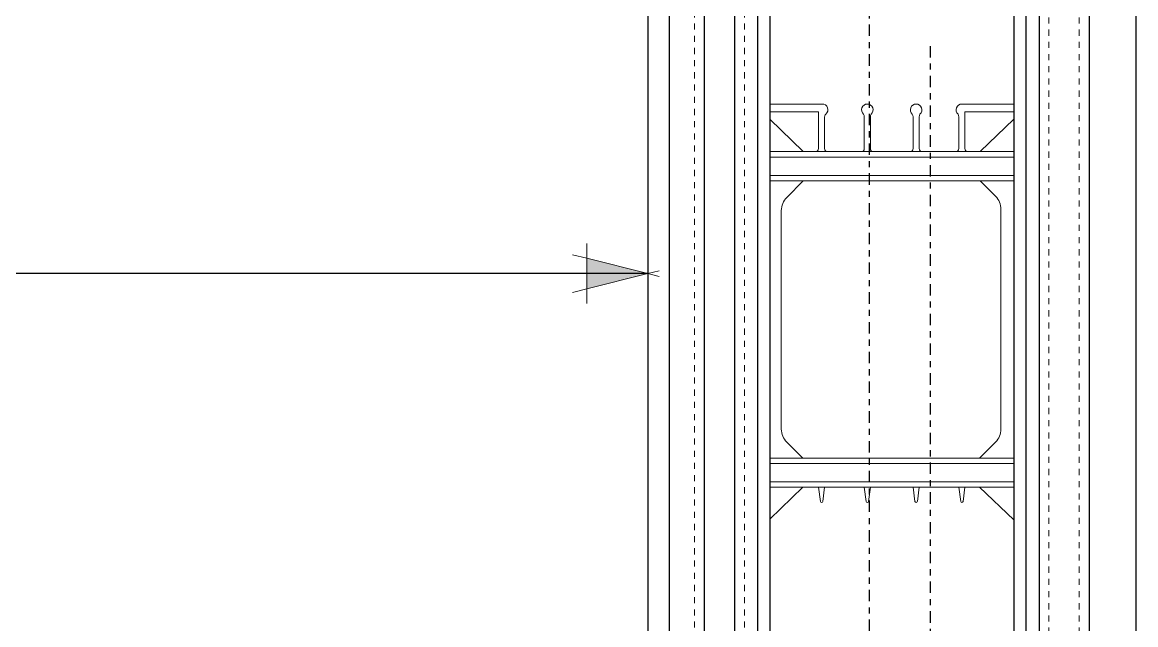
# Model space of a CAD drawing. Header units: inches. Extents: x -97.9 to -4.6, y 287.7 to 374.8.
# Drawn here: x -85.06 to -66.8, y 349.92 to 359.79 of the extents above; entities that cross this region are included whole.
import ezdxf

# ---------------------------------------------------------------- set-up
doc = ezdxf.new("R2010")
doc.units = ezdxf.units.IN
doc.header["$MEASUREMENT"] = 0
doc.linetypes.add('CENTER', pattern=[2, 1.25, -0.25, 0.25, -0.25])
doc.linetypes.add('DASHED2', pattern=[0.375, 0.25, -0.125])
for name, color, linetype, lineweight in [('A2 Hatch', 8, 'Continuous', 9), ('DETAILS', 7, 'Continuous', 13), ('DIM', 3, 'Continuous', 13), ('REBAR', 2, 'CENTER', 30)]:
    doc.layers.add(name, color=color, linetype=linetype, lineweight=lineweight)
doc.styles.add('ARCTEXT', font='arctext.shx', dxfattribs={"width": 0.85})
doc.dimstyles.new('ARCTEXT1-4', dxfattribs={"dimtxt": 4, "dimasz": 2, "dimexe": 2, "dimexo": 2, "dimgap": 2, "dimtad": 1, "dimdec": 4, "dimzin": 3, "dimdsep": 46, "dimlunit": 4, "dimtxsty": 'ARCTEXT', "dimblk": 'ARCHTICK', "dimcen": 2, "dimaunit": 1, "dimadec": 0, "dimazin": 0, "dimtfac": 1, "dimtdec": 4, "dimtmove": 2, "dimatfit": 3, "dimldrblk": 'arrow', "dimfxl": 1, "dimtolj": 1, "dimtzin": 0, "dimarcsym": 0})

# ---------------------------------------------------------------- blocks, each defined once
blk = doc.blocks.new('_ArchTick')
at = {"color": 0, "linetype": 'ByBlock', "const_width": 0.15}
blk.add_lwpolyline([(-0.5, -0.5), (0.5, 0.5)], dxfattribs=at)
blk = doc.blocks.new('arrow')
at = {"layer": 'DIM'}
blk.add_hatch(color=253, dxfattribs=at).paths.add_polyline_path([(-2, 0.5), (-2, -0.5), (0, 0)])
at = {"layer": 'DIM', "lineweight": 9}
for points in [[(-2, 0.983), (-2, 0.5), (-2.469, 0.617)], [(0.374, 0.094), (0, 0)], [(0.374, -0.094), (0, 0)], [(-2, -0.983), (-2, -0.5), (-2.469, -0.617)]]:
    blk.add_lwpolyline(points, dxfattribs=at)
at = {"layer": 'DIM', "lineweight": 15}
blk.add_lwpolyline([(0, 0), (-2, -0.5), (-2, 0.5), (0, 0)], dxfattribs=at)

msp = doc.modelspace()

# ---------------------------------------------------------------- linework, layer by layer
at = {"color": 1}
for p, q in [((-74.455, 361.167), (-74.455, 348.667)), ((-73.88, 361.167), (-73.88, 348.667)), ((-73.38, 361.167), (-73.38, 348.667)), ((-72.805, 361.167), (-72.805, 348.667)), ((-68.805, 361.167), (-68.805, 348.667)), ((-73.005, 360.917), (-73.005, 348.667)), ((-68.605, 360.917), (-68.605, 348.667)), ((-74.805, 360.667), (-74.805, 348.667)), ((-68.39, 360.667), (-68.39, 348.667)), ((-67.57, 360.667), (-67.57, 348.667)), ((-66.805, 360.667), (-66.805, 348.667))]:
    msp.add_line(p, q, dxfattribs=at)
at = {"layer": 'A2 Hatch', "linetype": 'DASHED2', "ltscale": 0.15}
for p, q in [((-74.04, 361.167), (-74.04, 348.667)), ((-73.22, 361.167), (-73.22, 348.667)), ((-68.23, 360.667), (-68.23, 348.667)), ((-67.73, 360.667), (-67.73, 348.667))]:
    msp.add_line(p, q, dxfattribs=at)
at = {"layer": 'DETAILS', "color": 6, "lineweight": 20}
for p, q in [((-71.937, 358.446), (-72.805, 358.446)), ((-69.655, 358.446), (-68.805, 358.446)), ((-72.005, 358.321), (-72.805, 358.321)), ((-72.255, 357.667), (-72.805, 358.197)), ((-72.005, 357.717), (-72.005, 358.321)), ((-71.905, 357.717), (-71.905, 358.235)), ((-71.255, 357.717), (-71.255, 358.235)), ((-71.155, 357.717), (-71.155, 358.235)), ((-70.455, 357.717), (-70.455, 358.235)), ((-70.355, 357.717), (-70.355, 358.235)), ((-69.705, 357.717), (-69.705, 358.235)), ((-69.605, 357.717), (-69.605, 358.321)), ((-69.605, 358.321), (-68.805, 358.321)), ((-69.355, 357.667), (-68.805, 358.197)), ((-72.805, 357.667), (-72.255, 357.667)), ((-72.055, 357.667), (-72.805, 357.667)), ((-72.805, 357.667), (-68.805, 357.667)), ((-72.055, 357.667), (-71.855, 357.667)), ((-71.305, 357.667), (-71.855, 357.667)), ((-71.305, 357.667), (-71.105, 357.667)), ((-70.505, 357.667), (-71.105, 357.667)), ((-70.505, 357.667), (-70.305, 357.667)), ((-69.755, 357.667), (-70.305, 357.667)), ((-69.755, 357.667), (-69.555, 357.667)), ((-69.555, 357.667), (-69.355, 357.667)), ((-68.805, 357.577), (-72.805, 357.577)), ((-68.805, 357.277), (-72.805, 357.277)), ((-68.805, 357.187), (-72.805, 357.187)), ((-72.255, 357.187), (-72.527, 356.915)), ((-69.355, 357.187), (-69.103, 356.935)), ((-72.615, 353.121), (-72.615, 356.703)), ((-69.015, 353.121), (-69.015, 356.723)), ((-72.265, 352.647), (-72.527, 352.909)), ((-69.365, 352.647), (-69.103, 352.909)), ((-68.805, 352.647), (-72.805, 352.647)), ((-68.805, 352.557), (-72.805, 352.557)), ((-72.615, 352.647), (-72.265, 352.647)), ((-72.005, 352.647), (-71.905, 352.647)), ((-68.805, 352.257), (-72.805, 352.257)), ((-68.805, 352.167), (-72.805, 352.167)), ((-72.265, 352.167), (-72.805, 351.647)), ((-71.974, 351.933), (-72.005, 352.167)), ((-71.935, 351.933), (-71.905, 352.167)), ((-71.224, 351.933), (-71.255, 352.167)), ((-71.185, 351.933), (-71.155, 352.167)), ((-70.424, 351.933), (-70.455, 352.167)), ((-70.385, 351.933), (-70.355, 352.167)), ((-69.674, 351.933), (-69.705, 352.167)), ((-69.635, 351.933), (-69.605, 352.167)), ((-69.365, 352.167), (-68.805, 351.633))]:
    msp.add_line(p, q, dxfattribs=at)
for centre, radius, start, end in [((-71.942, 358.355), 0.0912, 307.4863, 93.4766), ((-71.205, 358.353), 0.0936, 311.7279, 228.2721), ((-70.405, 358.353), 0.0936, 311.7279, 228.2721), ((-69.655, 358.353), 0.0936, 90, 228.272), ((-71.843, 358.239), 0.0619, 134.9903, 183.9263), ((-71.355, 358.235), 0.1, 0, 28.6972), ((-71.055, 358.235), 0.1, 151.3028, 180), ((-70.555, 358.235), 0.1, 0, 28.6972), ((-70.255, 358.235), 0.1, 151.3028, 180), ((-69.817, 358.232), 0.112, 1.5997, 27.0975), ((-72.055, 357.717), 0.05, 270, 0), ((-71.855, 357.717), 0.05, 180, 270), ((-71.305, 357.717), 0.05, 270, 0), ((-71.105, 357.717), 0.05, 180, 270), ((-70.505, 357.717), 0.05, 270, 0), ((-70.305, 357.717), 0.05, 180, 270), ((-69.755, 357.717), 0.05, 270, 0), ((-69.555, 357.717), 0.05, 180, 270), ((-72.315, 356.703), 0.3, 135, 180), ((-69.315, 356.723), 0.3, 0, 45), ((-72.315, 353.121), 0.3, 180, 225), ((-69.315, 353.121), 0.3, 315, 0), ((-71.955, 351.937), 0.02, 191.3099, 348.6901), ((-71.205, 351.937), 0.02, 191.3099, 348.6901), ((-70.405, 351.937), 0.02, 191.3099, 348.6901), ((-69.655, 351.937), 0.02, 191.3099, 348.6901)]:
    msp.add_arc(centre, radius, start, end, dxfattribs=at)
at = {"layer": 'REBAR', "ltscale": 0.15}
for p, q in [((-71.176, 372.425), (-71.176, 341.52)), ((-70.174, 359.398), (-70.174, 314.771))]:
    msp.add_line(p, q, dxfattribs=at)

# ---------------------------------------------------------------- leaders
at = {"layer": 'DIM'}
msp.add_leader([(-74.805, 355.669), (-82.291, 355.67), (-85.811, 355.67)], dimstyle='ARCTEXT1-4', override={"dimasz": 0.5, "dimtad": 0}, dxfattribs=at)

doc.saveas('drawing.dxf')
